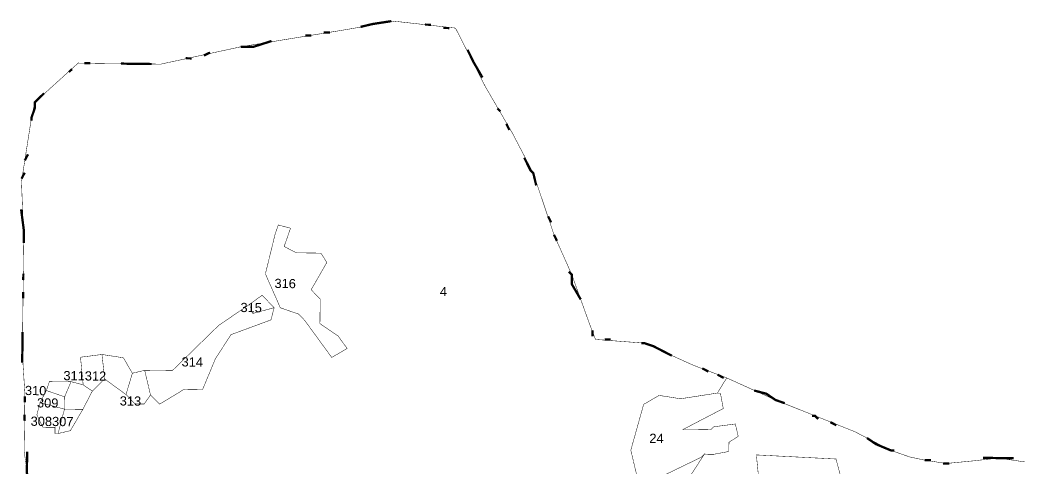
# Model space of a CAD drawing. Header units: metres. Extents: x 259177 to 277314, y 2171367 to 2185445.
# Drawn here: x 274611 to 275905, y 2180596 to 2181176 of the extents above; entities that cross this region are included whole.
import ezdxf

# ---------------------------------------------------------------- set-up
doc = ezdxf.new("R2010")
doc.units = ezdxf.units.M
doc.header["$MEASUREMENT"] = 0
for name, color, linetype in [('SURVEY NO.', 7, 'Continuous'), ('SURVEY PLOT BOUNDARY', 35, 'Continuous'), ('VILLAGE BOUNDARY', 212, 'Continuous')]:
    doc.layers.add(name, color=color, linetype=linetype)
doc.styles.add('PDF Arial', font='arial.ttf')

# ---------------------------------------------------------------- blocks, each defined once
blk = doc.blocks.new('FEWEWFEWQT')
at = {"layer": 'SURVEY PLOT BOUNDARY', "lineweight": 18, "const_width": 0.001}
for points in [[(282149.7494, 2174217.0904), (282149.7361, 2174217.1704), (282149.7361, 2174217.2104), (282149.7361, 2174217.2971), (282149.7294, 2174217.3837), (282149.7294, 2174217.4971), (282149.7294, 2174217.6304), (282149.7227, 2174217.7571), (282149.7427, 2174217.8971), (282149.7494, 2174217.9304), (282149.8427, 2174218.0171), (282150.0094, 2174218.0171), (282150.0227, 2174218.0171), (282150.196, 2174218.0571), (282150.4227, 2174218.0971), (282150.5294, 2174218.1171), (282150.6627, 2174218.1038), (282150.7293, 2174217.9771), (282150.7893, 2174217.8771), (282150.836, 2174217.7904), (282150.8827, 2174217.6571), (282150.9227, 2174217.5704), (282150.9627, 2174217.4637), (282150.976, 2174217.4304), (282151.0826, 2174217.4237), (282151.1893, 2174217.3771), (282151.2626, 2174217.3504), (282151.2426, 2174217.3171), (282151.1626, 2174217.3037), (282151.116, 2174217.3104), (282151.0826, 2174217.2904), (282151.056, 2174217.1904), (282151.076, 2174217.1104)], [(282151.1826, 2174217.1304), (282151.216, 2174217.1837), (282151.236, 2174217.1837), (282151.2693, 2174217.1904), (282151.2693, 2174217.2104), (282151.2893, 2174217.2237), (282151.2826, 2174217.2504), (282151.236, 2174217.2437), (282151.2293, 2174217.2371), (282151.1693, 2174217.2371), (282151.256, 2174217.2837), (282151.2493, 2174217.3171), (282151.2426, 2174217.3171), (282151.2626, 2174217.3504), (282151.3693, 2174217.3037), (282151.456, 2174217.2704), (282151.5426, 2174217.2371), (282151.6226, 2174217.197), (282151.6626, 2174217.1837), (282151.6959, 2174217.177), (282151.7426, 2174217.1704), (282151.8026, 2174217.177), (282151.8559, 2174217.1837), (282151.9559, 2174217.1704)]]:
    blk.add_lwpolyline(points, dxfattribs=at)
for points in [[(282150.436, 2174217.4037), (282150.4027, 2174217.3837), (282150.3427, 2174217.4637), (282150.3294, 2174217.4771), (282150.2894, 2174217.4904), (282150.256, 2174217.5637), (282150.276, 2174217.6504), (282150.2827, 2174217.6704), (282150.3094, 2174217.6638), (282150.296, 2174217.6238), (282150.3227, 2174217.6104), (282150.3494, 2174217.6104), (282150.376, 2174217.6104), (282150.3894, 2174217.5904), (282150.356, 2174217.5304), (282150.376, 2174217.5104), (282150.376, 2174217.4571), (282150.416, 2174217.4304)], [(282150.436, 2174217.4037), (282150.416, 2174217.4304), (282150.376, 2174217.4571), (282150.376, 2174217.5104), (282150.356, 2174217.5304), (282150.3894, 2174217.5904), (282150.376, 2174217.6104), (282150.3494, 2174217.6104), (282150.3227, 2174217.6104), (282150.296, 2174217.6238), (282150.3094, 2174217.6638), (282150.2827, 2174217.6704), (282150.276, 2174217.6504), (282150.256, 2174217.5637), (282150.2894, 2174217.4904), (282150.3294, 2174217.4771), (282150.3427, 2174217.4637), (282150.4027, 2174217.3837)], [(282150.1494, 2174217.3771), (282150.1827, 2174217.4304), (282150.2694, 2174217.4637), (282150.276, 2174217.4904), (282150.2494, 2174217.5171), (282150.2227, 2174217.4971), (282150.156, 2174217.4504), (282150.1427, 2174217.4371), (282150.0561, 2174217.3504), (282150.0094, 2174217.3504), (282149.9961, 2174217.3504), (282149.9694, 2174217.3437), (282149.9494, 2174217.3771), (282149.9027, 2174217.3837), (282149.8561, 2174217.3771), (282149.8627, 2174217.3171), (282149.8361, 2174217.3237), (282149.7894, 2174217.3237), (282149.7827, 2174217.3037), (282149.7694, 2174217.2771), (282149.7627, 2174217.2504), (282149.7761, 2174217.2237), (282149.8027, 2174217.2237), (282149.8027, 2174217.2104), (282149.8094, 2174217.2104), (282149.8361, 2174217.217), (282149.8627, 2174217.2637), (282149.8827, 2174217.3037), (282149.9094, 2174217.3304), (282149.9561, 2174217.2971), (282149.9761, 2174217.2771), (282149.9961, 2174217.2771), (282150.0094, 2174217.2971), (282150.0294, 2174217.2771), (282150.0827, 2174217.3104), (282150.1227, 2174217.3104)], [(282150.276, 2174217.4904), (282150.2294, 2174217.4771), (282150.2227, 2174217.4971), (282150.2494, 2174217.5171)], [(282150.0094, 2174217.2971), (282149.9961, 2174217.3504), (282150.0094, 2174217.3504), (282150.0561, 2174217.3504), (282150.1427, 2174217.4371), (282150.156, 2174217.4504), (282150.2227, 2174217.4971), (282150.2294, 2174217.4771), (282150.276, 2174217.4904), (282150.2694, 2174217.4637), (282150.1827, 2174217.4304), (282150.1494, 2174217.3771), (282150.1227, 2174217.3104), (282150.0827, 2174217.3104), (282150.0294, 2174217.2771)], [(282149.8827, 2174217.3037), (282149.8627, 2174217.3171), (282149.8561, 2174217.3771), (282149.9027, 2174217.3837), (282149.9094, 2174217.3304)], [(282149.9094, 2174217.3304), (282149.9027, 2174217.3837), (282149.9494, 2174217.3771), (282149.9694, 2174217.3437), (282149.9561, 2174217.2971)], [(282149.9561, 2174217.2971), (282149.9694, 2174217.3437), (282149.9961, 2174217.3504), (282150.0094, 2174217.2971), (282149.9961, 2174217.2771), (282149.9761, 2174217.2771)], [(282149.8227, 2174217.2904), (282149.7827, 2174217.3037), (282149.7894, 2174217.3237), (282149.8361, 2174217.3237)], [(282149.8227, 2174217.2637), (282149.8227, 2174217.2904), (282149.8361, 2174217.3237), (282149.8627, 2174217.3171), (282149.8827, 2174217.3037), (282149.8627, 2174217.2637)], [(282151.076, 2174217.1104), (282151.056, 2174217.1904), (282151.0826, 2174217.2904), (282151.116, 2174217.3104), (282151.1626, 2174217.3037), (282151.2426, 2174217.3171), (282151.2493, 2174217.3171), (282151.256, 2174217.2837), (282151.1693, 2174217.2371), (282151.2293, 2174217.2371), (282151.236, 2174217.2437), (282151.2826, 2174217.2504), (282151.2893, 2174217.2237), (282151.2693, 2174217.2104), (282151.2693, 2174217.1904), (282151.236, 2174217.1837), (282151.216, 2174217.1837), (282151.2093, 2174217.177), (282151.1293, 2174217.137)], [(282149.8227, 2174217.2637), (282149.7694, 2174217.2771), (282149.7827, 2174217.3037), (282149.8227, 2174217.2904)], [(282149.8227, 2174217.2637), (282149.8094, 2174217.2104), (282149.8027, 2174217.2104), (282149.8027, 2174217.2237), (282149.7761, 2174217.2237), (282149.7627, 2174217.2504), (282149.7694, 2174217.2771)], [(282149.8627, 2174217.2637), (282149.8361, 2174217.217), (282149.8094, 2174217.2104), (282149.8227, 2174217.2637)], [(282151.216, 2174217.0637), (282151.2226, 2174217.017), (282151.216, 2174217.017), (282151.2293, 2174216.997), (282151.2293, 2174216.9637), (282151.2426, 2174216.9637), (282151.2493, 2174216.9104), (282151.176, 2174216.897), (282151.176, 2174216.9104), (282151.156, 2174216.9104), (282151.096, 2174216.9304), (282151.096, 2174216.9504), (282151.0893, 2174216.9704), (282151.1026, 2174216.977), (282151.1026, 2174217.077), (282151.076, 2174217.1104), (282151.1293, 2174217.137), (282151.2093, 2174217.177), (282151.216, 2174217.1837), (282151.1826, 2174217.1304), (282151.1893, 2174217.0837), (282151.1826, 2174217.0504)], [(282151.5159, 2174217.1304), (282151.336, 2174217.1237), (282151.3293, 2174217.1837), (282151.5026, 2174217.177)], [(282151.5159, 2174217.1304), (282151.5026, 2174217.177), (282151.3293, 2174217.1837), (282151.336, 2174217.1237)]]:
    blk.add_lwpolyline(points, close=True, dxfattribs=at)
at = {"layer": 'VILLAGE BOUNDARY', "const_width": 0.005}
for points in [[(282150.456, 2174218.1038), (282150.4827, 2174218.1105), (282150.5227, 2174218.1171)], [(282150.596, 2174218.1105), (282150.6093, 2174218.1105)], [(282150.636, 2174218.1038), (282150.6493, 2174218.1038)], [(282150.336, 2174218.0838), (282150.3494, 2174218.0838)], [(282150.376, 2174218.0905), (282150.3894, 2174218.0905)], [(282150.196, 2174218.0571), (282150.2227, 2174218.0571), (282150.2627, 2174218.0705)], [(282150.6893, 2174218.0571), (282150.7027, 2174218.0305), (282150.7227, 2174217.9971)], [(282150.0761, 2174218.0305), (282150.0894, 2174218.0305)], [(282150.1161, 2174218.0371), (282150.1294, 2174218.0438)], [(282149.8561, 2174218.0171), (282149.8694, 2174218.0171)], [(282149.9361, 2174218.0171), (282149.9627, 2174218.0171), (282150.0027, 2174218.0171)], [(282149.8227, 2174217.9971), (282149.8294, 2174218.0038)], [(282149.7427, 2174217.8904), (282149.7427, 2174217.8971), (282149.7494, 2174217.9171), (282149.7494, 2174217.9304), (282149.7694, 2174217.9504)], [(282150.756, 2174217.9304), (282150.7627, 2174217.9238)], [(282150.776, 2174217.8971), (282150.7827, 2174217.8838)], [(282149.7294, 2174217.8038), (282149.7361, 2174217.8171)], [(282150.816, 2174217.8238), (282150.8293, 2174217.7971), (282150.836, 2174217.7904), (282150.8427, 2174217.7638)], [(282149.7227, 2174217.7638), (282149.7294, 2174217.7771)], [(282149.7294, 2174217.6238), (282149.7294, 2174217.6304), (282149.7294, 2174217.6504), (282149.7227, 2174217.6971)], [(282150.8693, 2174217.6971), (282150.876, 2174217.6838)], [(282150.8827, 2174217.6571), (282150.8893, 2174217.6438)], [(282150.916, 2174217.5771), (282150.9227, 2174217.5704), (282150.9227, 2174217.5504), (282150.9427, 2174217.5171)], [(282149.7294, 2174217.5437), (282149.7294, 2174217.5571)], [(282149.7294, 2174217.5037), (282149.7294, 2174217.5171)], [(282150.9693, 2174217.4504), (282150.9693, 2174217.4371)], [(282149.7294, 2174217.3637), (282149.7294, 2174217.3837), (282149.7294, 2174217.3904), (282149.7294, 2174217.4304)], [(282150.996, 2174217.4304), (282151.0093, 2174217.4304)], [(282151.076, 2174217.4237), (282151.0826, 2174217.4237), (282151.1026, 2174217.4171), (282151.1426, 2174217.3971)], [(282151.2093, 2174217.3704), (282151.2226, 2174217.3637)], [(282151.2426, 2174217.3571), (282151.256, 2174217.3504)], [(282151.3226, 2174217.3237), (282151.3493, 2174217.3171), (282151.3693, 2174217.3037), (282151.3893, 2174217.2971)], [(282149.7361, 2174217.2771), (282149.7361, 2174217.2904)], [(282151.4493, 2174217.2704), (282151.456, 2174217.2704), (282151.4626, 2174217.2637)], [(282149.7361, 2174217.2371), (282149.7361, 2174217.2504)], [(282151.4893, 2174217.2571), (282151.5026, 2174217.2504)], [(282151.5693, 2174217.2237), (282151.5893, 2174217.2104), (282151.6226, 2174217.197), (282151.6293, 2174217.197)], [(282151.8226, 2174217.1837), (282151.8493, 2174217.1837), (282151.8559, 2174217.1837), (282151.8893, 2174217.1837)], [(282149.7494, 2174217.097), (282149.7427, 2174217.1237), (282149.7427, 2174217.1704)], [(282151.6959, 2174217.177), (282151.7093, 2174217.177)], [(282151.7359, 2174217.1704), (282151.7426, 2174217.1704), (282151.7493, 2174217.1704)]]:
    blk.add_lwpolyline(points, dxfattribs=at)
at = {"layer": 'SURVEY NO.', "char_height": 0.02, "attachment_point": 7, "style": 'PDF Arial'}
for s, insert in [('316', (282150.276, 2174217.533)), ('4', (282150.636, 2174217.5203)), ('315', (282150.2027, 2174217.4797)), ('314', (282150.0761, 2174217.3597)), ('311312', (282149.8194, 2174217.3264)), ('310', (282149.7361, 2174217.293)), ('313', (282149.9427, 2174217.273)), ('309', (282149.7627, 2174217.2664)), ('308307', (282149.7494, 2174217.2263)), ('24', (282151.096, 2174217.2069))]:
    blk.add_mtext(s, dxfattribs=dict(at, insert=insert))

msp = doc.modelspace()

# ---------------------------------------------------------------- block references
at = {"xscale": 594.7216958835667, "yscale": 594.7216958835667, "zscale": 594.7216958835667, "rotation": 359.254356221976}
msp.add_blockref('FEWEWFEWQT', (-184338996.6, -1288580324.6), dxfattribs=at)

doc.saveas('drawing.dxf')
